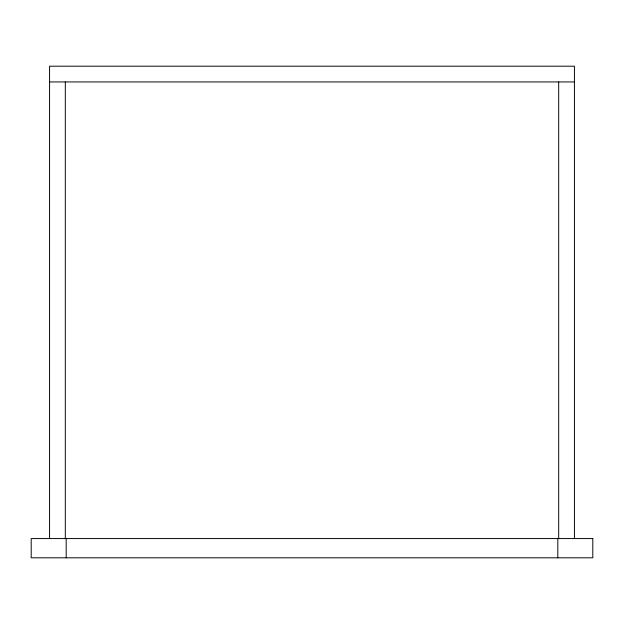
<?xml version="1.0" encoding="UTF-8"?>
<svg xmlns="http://www.w3.org/2000/svg" width="624" height="624" viewBox="0 0 624 624"><rect width="100%" height="100%" fill="white"/><g stroke="black" fill="none" stroke-linecap="round" stroke-linejoin="round"><path stroke-width="0.94" d="M49.569 81.939L574.431 81.939M574.431 538.567L574.431 66.191L49.569 66.191L49.569 538.567M558.683 81.939L558.683 538.567M557.809 538.567L557.809 557.809M66.191 538.567L66.191 557.809M65.317 81.939L65.317 538.567M592.8 538.567L31.2 538.567L31.2 557.809L592.8 557.809L592.8 538.567"/></g></svg>
